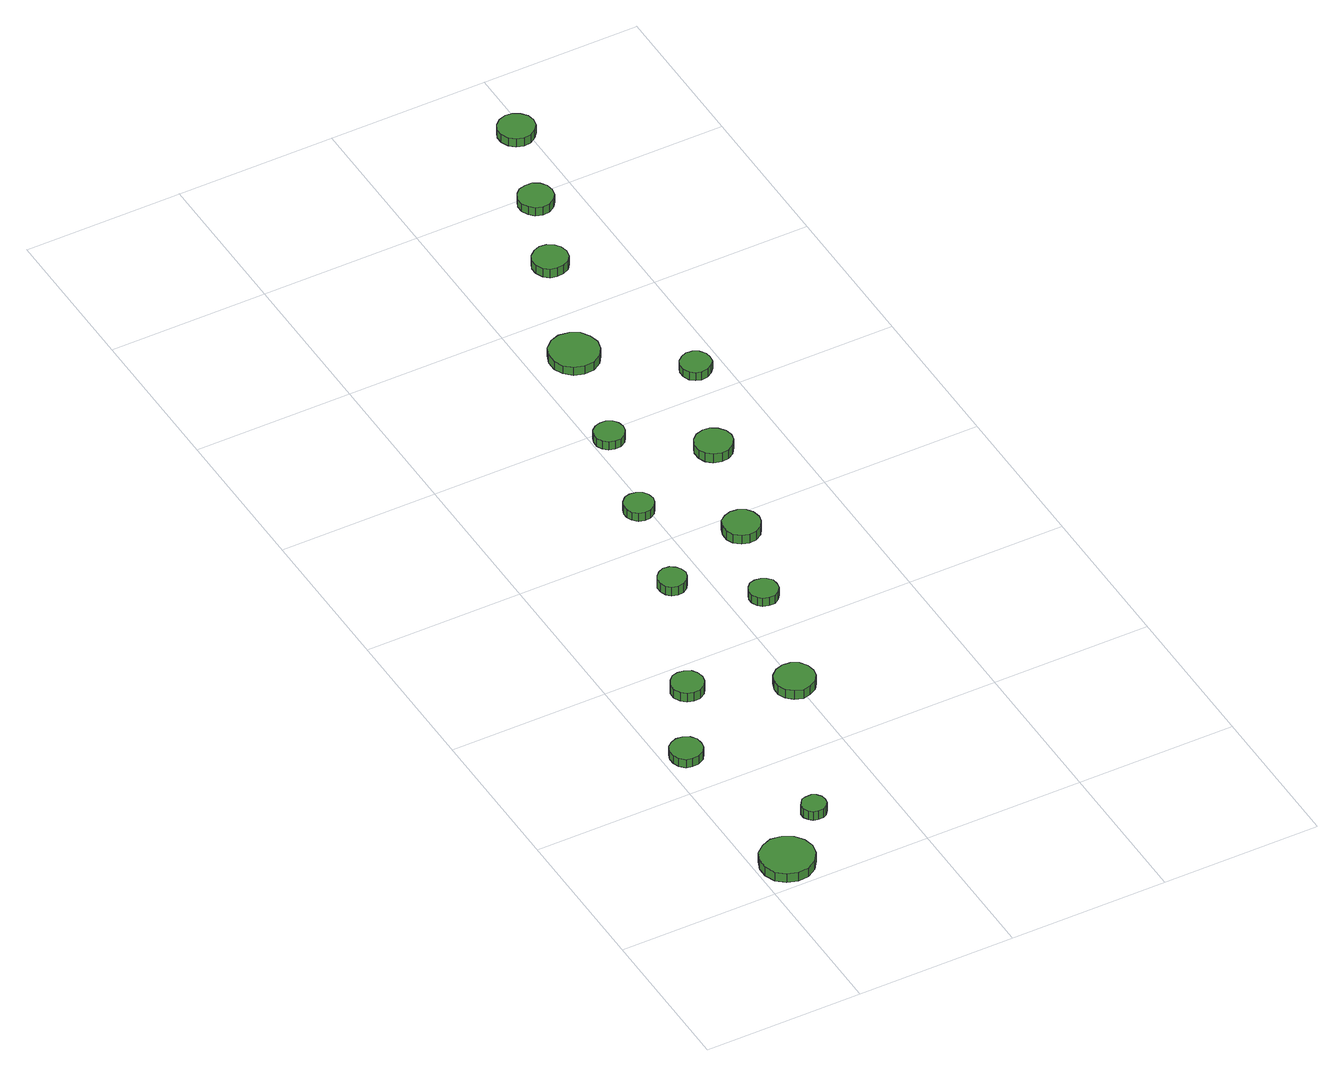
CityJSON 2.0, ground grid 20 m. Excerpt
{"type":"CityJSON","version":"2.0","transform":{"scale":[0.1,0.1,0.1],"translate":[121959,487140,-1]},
"CityObjects":{
"tree1":{"type":"SolitaryVegetationObject","attributes":{"function":"something"},"geometry":[{"type":"MultiSurface","lod":"1","boundaries":[[[0,1,2,3,4,5,6,7,8,9,10,11,12,13,14]],[[15,16,17,18,19,20,21,22,23,24,25,26,27,28,29]],[[0,29,28,1]],[[1,28,27,2]],[[2,27,26,3]],[[3,26,25,4]],[[4,25,24,5]],[[5,24,23,6]],[[6,23,22,7]],[[7,22,21,8]],[[8,21,20,9]],[[9,20,19,10]],[[10,19,18,11]],[[11,18,17,12]],[[12,17,16,13]],[[13,16,15,14]],[[14,15,29,0]]]}]},
"tree2":{"type":"SolitaryVegetationObject","attributes":{"function":"something"},"geometry":[{"type":"MultiSurface","lod":"1","boundaries":[[[30,31,32,33,34,35,36,37,38,39,40,41,42,43,44]],[[45,46,47,48,49,50,51,52,53,54,55,56,57,58,59]],[[30,59,58,31]],[[31,58,57,32]],[[32,57,56,33]],[[33,56,55,34]],[[34,55,54,35]],[[35,54,53,36]],[[36,53,52,37]],[[37,52,51,38]],[[38,51,50,39]],[[39,50,49,40]],[[40,49,48,41]],[[41,48,47,42]],[[42,47,46,43]],[[43,46,45,44]],[[44,45,59,30]]]}]},
"tree3":{"type":"SolitaryVegetationObject","attributes":{"function":"something"},"geometry":[{"type":"MultiSurface","lod":"1","boundaries":[[[60,61,62,63,64,65,66,67,68,69,70,71,72,73,74]],[[75,76,77,78,79,80,81,82,83,84,85,86,87,88,89]],[[60,89,88,61]],[[61,88,87,62]],[[62,87,86,63]],[[63,86,85,64]],[[64,85,84,65]],[[65,84,83,66]],[[66,83,82,67]],[[67,82,81,68]],[[68,81,80,69]],[[69,80,79,70]],[[70,79,78,71]],[[71,78,77,72]],[[72,77,76,73]],[[73,76,75,74]],[[74,75,89,60]]]}]},
"tree4":{"type":"SolitaryVegetationObject","attributes":{"function":"something"},"geometry":[{"type":"MultiSurface","lod":"1","boundaries":[[[90,91,92,93,94,95,96,97,98,99,100,101,102,103,104]],[[105,106,107,108,109,110,111,112,113,114,115,116,117,118,119]],[[90,119,118,91]],[[91,118,117,92]],[[92,117,116,93]],[[93,116,115,94]],[[94,115,114,95]],[[95,114,113,96]],[[96,113,112,97]],[[97,112,111,98]],[[98,111,110,99]],[[99,110,109,100]],[[100,109,108,101]],[[101,108,107,102]],[[102,107,106,103]],[[103,106,105,104]],[[104,105,119,90]]]}]},
"tree5":{"type":"SolitaryVegetationObject","attributes":{"function":"something"},"geometry":[{"type":"MultiSurface","lod":"1","boundaries":[[[120,121,122,123,124,125,126,127,128,129,130,131,132,133,134]],[[135,136,137,138,139,140,141,142,143,144,145,146,147,148,149]],[[120,149,148,121]],[[121,148,147,122]],[[122,147,146,123]],[[123,146,145,124]],[[124,145,144,125]],[[125,144,143,126]],[[126,143,142,127]],[[127,142,141,128]],[[128,141,140,129]],[[129,140,139,130]],[[130,139,138,131]],[[131,138,137,132]],[[132,137,136,133]],[[133,136,135,134]],[[134,135,149,120]]]}]},
"tree6":{"type":"SolitaryVegetationObject","attributes":{"function":"something"},"geometry":[{"type":"MultiSurface","lod":"1","boundaries":[[[150,151,152,153,154,155,156,157,158,159,160,161,162,163,164]],[[165,166,167,168,169,170,171,172,173,174,175,176,177,178,179]],[[150,179,178,151]],[[151,178,177,152]],[[152,177,176,153]],[[153,176,175,154]],[[154,175,174,155]],[[155,174,173,156]],[[156,173,172,157]],[[157,172,171,158]],[[158,171,170,159]],[[159,170,169,160]],[[160,169,168,161]],[[161,168,167,162]],[[162,167,166,163]],[[163,166,165,164]],[[164,165,179,150]]]}]},
"tree7":{"type":"SolitaryVegetationObject","attributes":{"function":"something"},"geometry":[{"type":"MultiSurface","lod":"1","boundaries":[[[180,181,182,183,184,185,186,187,188,189,190,191,192,193,194]],[[195,196,197,198,199,200,201,202,203,204,205,206,207,208,209]],[[180,209,208,181]],[[181,208,207,182]],[[182,207,206,183]],[[183,206,205,184]],[[184,205,204,185]],[[185,204,203,186]],[[186,203,202,187]],[[187,202,201,188]],[[188,201,200,189]],[[189,200,199,190]],[[190,199,198,191]],[[191,198,197,192]],[[192,197,196,193]],[[193,196,195,194]],[[194,195,209,180]]]}]},
"tree8":{"type":"SolitaryVegetationObject","attributes":{"function":"something"},"geometry":[{"type":"MultiSurface","lod":"1","boundaries":[[[210,211,212,213,214,215,216,217,218,219,220,221,222,223,224]],[[225,226,227,228,229,230,231,232,233,234,235,236,237,238,239]],[[210,239,238,211]],[[211,238,237,212]],[[212,237,236,213]],[[213,236,235,214]],[[214,235,234,215]],[[215,234,233,216]],[[216,233,232,217]],[[217,232,231,218]],[[218,231,230,219]],[[219,230,229,220]],[[220,229,228,221]],[[221,228,227,222]],[[222,227,226,223]],[[223,226,225,224]],[[224,225,239,210]]]}]},
"tree9":{"type":"SolitaryVegetationObject","attributes":{"function":"something"},"geometry":[{"type":"MultiSurface","lod":"1","boundaries":[[[240,241,242,243,244,245,246,247,248,249,250,251,252,253,254]],[[255,256,257,258,259,260,261,262,263,264,265,266,267,268,269]],[[240,269,268,241]],[[241,268,267,242]],[[242,267,266,243]],[[243,266,265,244]],[[244,265,264,245]],[[245,264,263,246]],[[246,263,262,247]],[[247,262,261,248]],[[248,261,260,249]],[[249,260,259,250]],[[250,259,258,251]],[[251,258,257,252]],[[252,257,256,253]],[[253,256,255,254]],[[254,255,269,240]]]}]},
"tree10":{"type":"SolitaryVegetationObject","attributes":{"function":"something"},"geometry":[{"type":"MultiSurface","lod":"1","boundaries":[[[270,271,272,273,274,275,276,277,278,279,280,281,282,283,284]],[[285,286,287,288,289,290,291,292,293,294,295,296,297,298,299]],[[270,299,298,271]],[[271,298,297,272]],[[272,297,296,273]],[[273,296,295,274]],[[274,295,294,275]],[[275,294,293,276]],[[276,293,292,277]],[[277,292,291,278]],[[278,291,290,279]],[[279,290,289,280]],[[280,289,288,281]],[[281,288,287,282]],[[282,287,286,283]],[[283,286,285,284]],[[284,285,299,270]]]}]},
"tree11":{"type":"SolitaryVegetationObject","attributes":{"function":"something"},"geometry":[{"type":"MultiSurface","lod":"1","boundaries":[[[300,301,302,303,304,305,306,307,308,309,310,311,312,313,314]],[[315,316,317,318,319,320,321,322,323,324,325,326,327,328,329]],[[300,329,328,301]],[[301,328,327,302]],[[302,327,326,303]],[[303,326,325,304]],[[304,325,324,305]],[[305,324,323,306]],[[306,323,322,307]],[[307,322,321,308]],[[308,321,320,309]],[[309,320,319,310]],[[310,319,318,311]],[[311,318,317,312]],[[312,317,316,313]],[[313,316,315,314]],[[314,315,329,300]]]}]},
"tree12":{"type":"SolitaryVegetationObject","attributes":{"function":"something"},"geometry":[{"type":"MultiSurface","lod":"1","boundaries":[[[330,331,332,333,334,335,336,337,338,339,340,341,342,343,344]],[[345,346,347,348,349,350,351,352,353,354,355,356,357,358,359]],[[330,359,358,331]],[[331,358,357,332]],[[332,357,356,333]],[[333,356,355,334]],[[334,355,354,335]],[[335,354,353,336]],[[336,353,352,337]],[[337,352,351,338]],[[338,351,350,339]],[[339,350,349,340]],[[340,349,348,341]],[[341,348,347,342]],[[342,347,346,343]],[[343,346,345,344]],[[344,345,359,330]]]}]},
"tree13":{"type":"SolitaryVegetationObject","attributes":{"function":"something"},"geometry":[{"type":"MultiSurface","lod":"1","boundaries":[[[360,361,362,363,364,365,366,367,368,369,370,371,372,373,374]],[[375,376,377,378,379,380,381,382,383,384,385,386,387,388,389]],[[360,389,388,361]],[[361,388,387,362]],[[362,387,386,363]],[[363,386,385,364]],[[364,385,384,365]],[[365,384,383,366]],[[366,383,382,367]],[[367,382,381,368]],[[368,381,380,369]],[[369,380,379,370]],[[370,379,378,371]],[[371,378,377,372]],[[372,377,376,373]],[[373,376,375,374]],[[374,375,389,360]]]}]},
"tree14":{"type":"SolitaryVegetationObject","attributes":{"function":"something"},"geometry":[{"type":"MultiSurface","lod":"1","boundaries":[[[390,391,392,393,394,395,396,397,398,399,400,401,402,403,404]],[[405,406,407,408,409,410,411,412,413,414,415,416,417,418,419]],[[390,419,418,391]],[[391,418,417,392]],[[392,417,416,393]],[[393,416,415,394]],[[394,415,414,395]],[[395,414,413,396]],[[396,413,412,397]],[[397,412,411,398]],[[398,411,410,399]],[[399,410,409,400]],[[400,409,408,401]],[[401,408,407,402]],[[402,407,406,403]],[[403,406,405,404]],[[404,405,419,390]]]}]},
"tree15":{"type":"SolitaryVegetationObject","attributes":{"function":"something"},"geometry":[{"type":"MultiSurface","lod":"1","boundaries":[[[420,421,422,423,424,425,426,427,428,429,430,431,432,433,434]],[[435,436,437,438,439,440,441,442,443,444,445,446,447,448,449]],[[420,449,448,421]],[[421,448,447,422]],[[422,447,446,423]],[[423,446,445,424]],[[424,445,444,425]],[[425,444,443,426]],[[426,443,442,427]],[[427,442,441,428]],[[428,441,440,429]],[[429,440,439,430]],[[430,439,438,431]],[[431,438,437,432]],[[432,437,436,433]],[[433,436,435,434]],[[434,435,449,420]]]}]},
"tree16":{"type":"SolitaryVegetationObject","attributes":{"function":"something"},"geometry":[{"type":"MultiSurface","lod":"1","boundaries":[[[450,451,452,453,454,455,456,457,458,459,460,461,462,463,464]],[[465,466,467,468,469,470,471,472,473,474,475,476,477,478,479]],[[450,479,478,451]],[[451,478,477,452]],[[452,477,476,453]],[[453,476,475,454]],[[454,475,474,455]],[[455,474,473,456]],[[456,473,472,457]],[[457,472,471,458]],[[458,471,470,459]],[[459,470,469,460]],[[460,469,468,461]],[[461,468,467,462]],[[462,467,466,463]],[[463,466,465,464]],[[464,465,479,450]]]}]}
},
"vertices":[
[71,38,25],[68,51,25],[60,62,25],[48,69,25],[34,71,25],[21,66,25],[10,57,25],[5,44,25],[5,31,25],[10,18,25],[21,9,25],[34,4,25],[48,6,25],[60,13,25],[68,24,25],[68,24,12],[60,13,12],[48,6,12],[34,4,12],[21,9,12],[10,18,12],[5,31,12],[5,44,12],[10,57,12],[21,66,12],[34,71,12],[48,69,12],[60,62,12],[68,51,12],[71,38,12],
[47,257,25],[46,265,25],[41,272,25],[33,276,25],[25,277,25],[17,274,25],[11,269,25],[8,261,25],[8,253,25],[11,245,25],[17,239,25],[25,237,25],[33,238,25],[41,242,25],[46,249,25],[46,249,13],[41,242,13],[33,238,13],[25,237,13],[17,239,13],[11,245,13],[8,253,13],[8,261,13],[11,269,13],[17,274,13],[25,277,13],[33,276,13],[41,272,13],[46,265,13],[47,257,13],
[123,102,25],[122,108,25],[118,113,25],[113,116,25],[106,116,25],[100,115,25],[96,110,25],[93,105,25],[93,98,25],[96,93,25],[100,89,25],[106,87,25],[113,87,25],[118,90,25],[122,95,25],[122,95,12],[118,90,12],[113,87,12],[106,87,12],[100,89,12],[96,93,12],[93,98,12],[93,105,12],[96,110,12],[100,115,12],[106,116,12],[113,116,12],[118,113,12],[122,108,12],[123,102,12],
[103,354,28],[101,363,28],[97,369,28],[89,373,28],[81,374,28],[73,372,28],[67,366,28],[63,359,28],[63,350,28],[67,342,28],[73,337,28],[81,334,28],[89,335,28],[97,339,28],[101,346,28],[101,346,15],[97,339,15],[89,335,15],[81,334,15],[73,337,15],[67,342,15],[63,350,15],[63,359,15],[67,366,15],[73,372,15],[81,374,15],[89,373,15],[97,369,15],[101,363,15],[103,354,15],
[219,301,29],[217,311,29],[211,320,29],[202,325,29],[192,326,29],[182,323,29],[174,316,29],[170,306,29],[170,296,29],[174,287,29],[182,280,29],[192,276,29],[202,278,29],[211,283,29],[217,291,29],[217,291,16],[211,283,16],[202,278,16],[192,276,16],[182,280,16],[174,287,16],[170,296,16],[170,306,16],[174,316,16],[182,323,16],[192,326,16],[202,325,16],[211,320,16],[217,311,16],[219,301,16],
[175,523,28],[173,530,28],[169,536,28],[163,540,28],[155,541,28],[148,538,28],[143,533,28],[140,527,28],[140,519,28],[143,512,28],[148,507,28],[155,505,28],[163,506,28],[169,510,28],[173,516,28],[173,516,15],[169,510,15],[163,506,15],[155,505,15],[148,507,15],[143,512,15],[140,519,15],[140,527,15],[143,533,15],[148,538,15],[155,541,15],[163,540,15],[169,536,15],[173,530,15],[175,523,15],
[256,453,29],[255,461,29],[250,467,29],[244,470,29],[236,471,29],[229,469,29],[224,464,29],[221,457,29],[221,450,29],[224,443,29],[229,438,29],[236,436,29],[244,436,29],[250,440,29],[255,446,29],[255,446,17],[250,440,17],[244,436,17],[236,436,17],[229,438,17],[224,443,17],[221,450,17],[221,457,17],[224,464,17],[229,469,17],[236,471,17],[244,470,17],[250,467,17],[255,461,17],[256,453,17],
[208,658,24],[206,666,24],[202,672,24],[195,676,24],[187,677,24],[180,675,24],[174,669,24],[171,662,24],[171,655,24],[174,648,24],[180,642,24],[187,640,24],[195,641,24],[202,645,24],[206,651,24],[206,651,12],[202,645,12],[195,641,12],[187,640,12],[180,642,12],[174,648,12],[171,655,12],[171,662,12],[174,669,12],[180,675,12],[187,677,12],[195,676,12],[202,672,12],[206,666,12],[208,658,12],
[298,571,24],[296,581,24],[291,588,24],[282,593,24],[273,594,24],[264,591,24],[256,585,24],[253,576,24],[253,566,24],[256,558,24],[264,551,24],[273,548,24],[282,549,24],[291,554,24],[296,562,24],[296,562,11],[291,554,11],[282,549,11],[273,548,11],[264,551,11],[256,558,11],[253,566,11],[253,576,11],[256,585,11],[264,591,11],[273,594,11],[282,593,11],[291,588,11],[296,581,11],[298,571,11],
[239,784,24],[237,792,24],[233,798,24],[226,802,24],[218,802,24],[211,800,24],[205,795,24],[202,788,24],[202,780,24],[205,773,24],[211,768,24],[218,766,24],[226,766,24],[233,770,24],[237,776,24],[237,776,12],[233,770,12],[226,766,12],[218,766,12],[211,768,12],[205,773,12],[202,780,12],[202,788,12],[205,795,12],[211,800,12],[218,802,12],[226,802,12],[233,798,12],[237,792,12],[239,784,12],
[282,922,30],[279,934,30],[272,945,30],[261,951,30],[248,953,30],[236,949,30],[226,940,30],[221,928,30],[221,915,30],[226,904,30],[236,895,30],[248,891,30],[261,892,30],[272,899,30],[279,909,30],[279,909,18],[272,899,18],[261,892,18],[248,891,18],[236,895,18],[226,904,18],[221,915,18],[221,928,18],[226,940,18],[236,949,18],[248,953,18],[261,951,18],[272,945,18],[279,934,18],[282,922,18],
[340,711,24],[338,720,24],[332,728,24],[324,733,24],[315,734,24],[305,731,24],[298,725,24],[294,716,24],[294,706,24],[298,697,24],[305,691,24],[315,688,24],[324,689,24],[332,694,24],[338,702,24],[338,702,11],[332,694,11],[324,689,11],[315,688,11],[305,691,11],[298,697,11],[294,706,11],[294,716,11],[298,725,11],[305,731,11],[315,734,11],[324,733,11],[332,728,11],[338,720,11],[340,711,11],
[383,839,27],[382,846,27],[377,853,27],[370,857,27],[362,858,27],[355,855,27],[349,850,27],[346,843,27],[346,835,27],[349,827,27],[355,822,27],[362,820,27],[370,821,27],[377,825,27],[382,831,27],[382,831,15],[377,825,15],[370,821,15],[362,820,15],[355,822,15],[349,827,15],[346,835,15],[346,843,15],[349,850,15],[355,855,15],[362,858,15],[370,857,15],[377,853,15],[382,846,15],[383,839,15],
[328,1077,30],[326,1086,30],[321,1093,30],[313,1098,30],[304,1099,30],[296,1096,30],[289,1090,30],[285,1082,30],[285,1073,30],[289,1064,30],[296,1058,30],[304,1056,30],[313,1057,30],[321,1061,30],[326,1068,30],[326,1068,17],[321,1061,17],[313,1057,17],[304,1056,17],[296,1058,17],[289,1064,17],[285,1073,17],[285,1082,17],[289,1090,17],[296,1096,17],[304,1099,17],[313,1098,17],[321,1093,17],[326,1086,17],[328,1077,17],
[370,1186,23],[368,1195,23],[363,1202,23],[355,1207,23],[346,1207,23],[337,1205,23],[331,1199,23],[327,1190,23],[327,1181,23],[331,1173,23],[337,1167,23],[346,1164,23],[355,1165,23],[363,1170,23],[368,1177,23],[368,1177,11],[363,1170,11],[355,1165,11],[346,1164,11],[337,1167,11],[331,1173,11],[327,1181,11],[327,1190,11],[331,1199,11],[337,1205,11],[346,1207,11],[355,1207,11],[363,1202,11],[368,1195,11],[370,1186,11],
[411,1304,22],[409,1313,22],[403,1320,22],[395,1325,22],[386,1326,22],[377,1323,22],[370,1317,22],[366,1308,22],[366,1299,22],[370,1290,22],[377,1284,22],[386,1281,22],[395,1282,22],[403,1287,22],[409,1294,22],[409,1294,10],[403,1287,10],[395,1282,10],[386,1281,10],[377,1284,10],[370,1290,10],[366,1299,10],[366,1308,10],[370,1317,10],[377,1323,10],[386,1326,10],[395,1325,10],[403,1320,10],[409,1313,10],[411,1304,10]
]}
